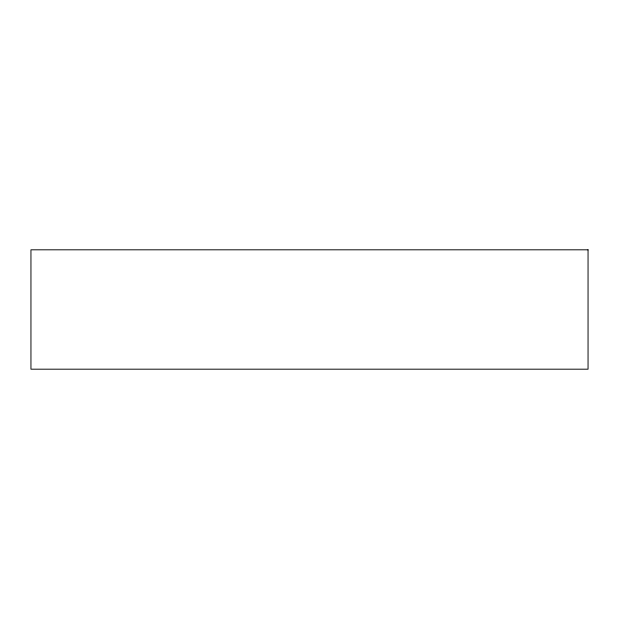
<?xml version="1.0" encoding="UTF-8"?>
<svg xmlns="http://www.w3.org/2000/svg" width="619" height="619" viewBox="0 0 619 619"><rect width="100%" height="100%" fill="white"/><g stroke="black" fill="none" stroke-linecap="round" stroke-linejoin="round"><path stroke-width="0.93" d="M588.05 249.813L30.95 249.813L30.95 369.187L588.05 369.187L588.05 249.813"/></g></svg>
